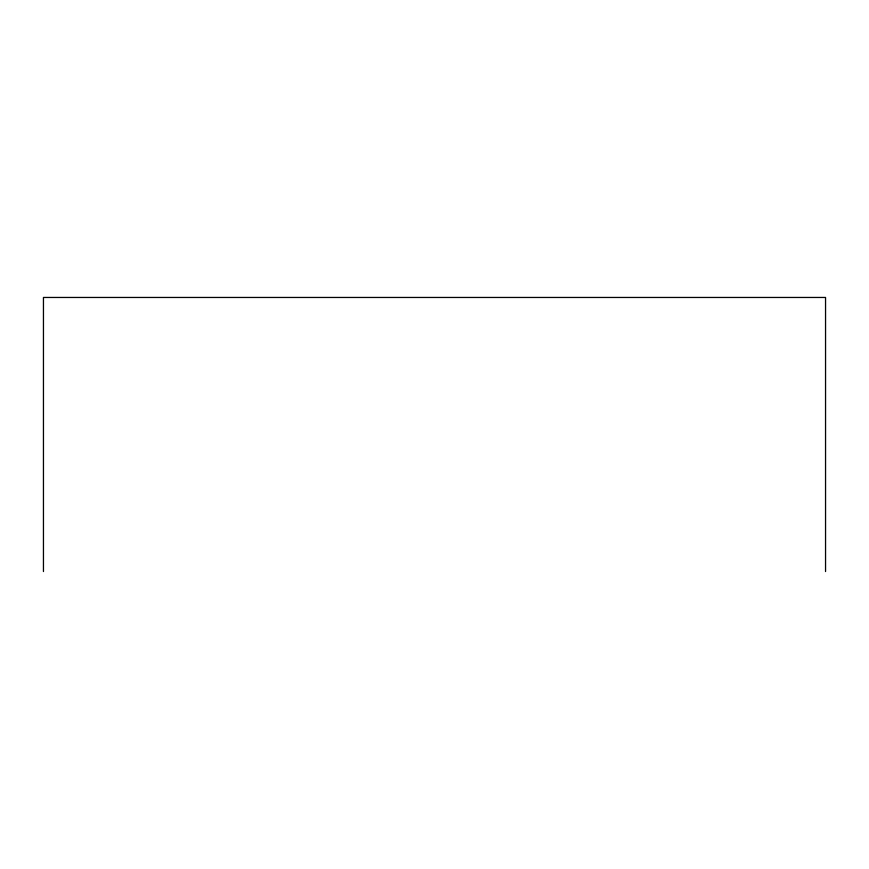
<?xml version="1.0" encoding="UTF-8"?>
<svg xmlns="http://www.w3.org/2000/svg" width="869" height="869" viewBox="0 0 869 869"><rect width="100%" height="100%" fill="white"/><g stroke="black" fill="none" stroke-linecap="round" stroke-linejoin="round"><path stroke-width="1.3" d="M825.55 571.541L825.55 297.459L43.45 297.459L43.45 571.541"/></g></svg>
